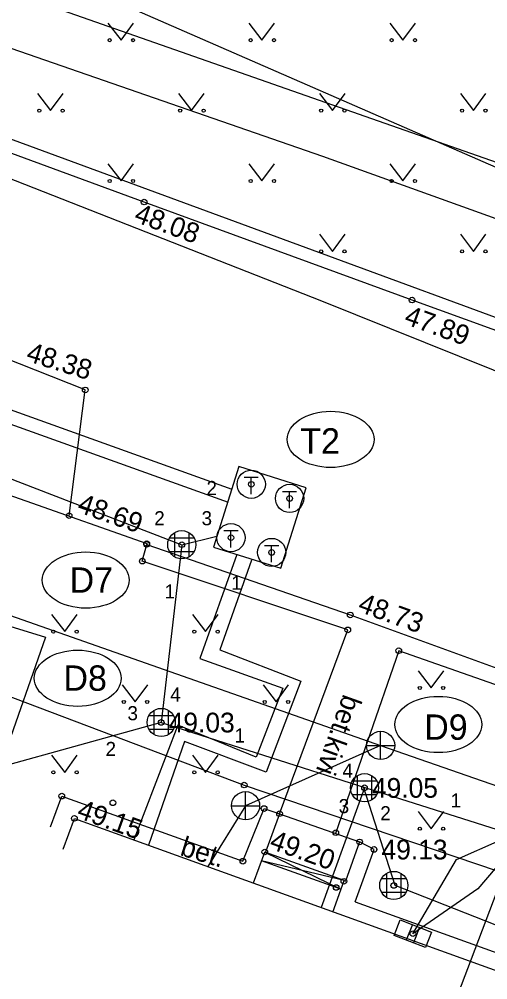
# Model space of a CAD drawing. Extents: x 641385 to 641951, y 6455406 to 6456065.
# Drawn here: x 641746.89 to 641763.51, y 6455558.14 to 6455592.25 of the extents above; entities that cross this region are included whole.
import ezdxf

# ---------------------------------------------------------------- set-up
doc = ezdxf.new("R2010")
doc.units = 0
for name, color, linetype in [('DKAEV', 7, 'Continuous'), ('DTRASS', 7, 'Continuous'), ('HALJASTUS', 7, 'Continuous'), ('HOONE', 7, 'Continuous'), ('HOONEDET', 7, 'Continuous'), ('KAEVU_NR', 7, 'Continuous'), ('KKAEV', 7, 'Continuous'), ('KORGUS', 7, 'Continuous'), ('KTRASS', 7, 'Continuous'), ('MOOTPIIR', 7, 'Continuous'), ('MPKAABEL', 7, 'Continuous'), ('PIIR', 7, 'Continuous'), ('POST', 7, 'Continuous'), ('SITRASS', 7, 'Continuous'), ('TEE', 7, 'Continuous'), ('TKAEV', 7, 'Continuous'), ('TORU_NR', 7, 'Continuous'), ('TTRASS', 7, 'Continuous'), ('VTRASS', 7, 'Continuous')]:
    doc.layers.add(name, color=color, linetype=linetype)

msp = doc.modelspace()

# ---------------------------------------------------------------- linework, layer by layer
at = {"layer": 'DKAEV'}
for p, q in [((641752.405, 6455573.152), (641752.405, 6455574.018)), ((641752.905, 6455574.018), (641752.905, 6455573.152)), ((641752.222, 6455573.835), (641753.088, 6455573.835)), ((641753.088, 6455573.335), (641752.222, 6455573.335)), ((641751.492, 6455567.524), (641752.358, 6455567.524)), ((641751.675, 6455566.841), (641751.675, 6455567.707)), ((641752.175, 6455567.707), (641752.175, 6455566.841)), ((641752.358, 6455567.024), (641751.492, 6455567.024)), ((641758.704, 6455565.205), (641759.57, 6455565.205)), ((641758.887, 6455564.522), (641758.887, 6455565.388)), ((641759.387, 6455565.388), (641759.387, 6455564.522)), ((641759.57, 6455564.705), (641758.704, 6455564.705)), ((641759.742, 6455561.736), (641760.608, 6455561.736)), ((641759.925, 6455561.053), (641759.925, 6455561.919)), ((641760.425, 6455561.919), (641760.425, 6455561.053)), ((641760.608, 6455561.236), (641759.742, 6455561.236))]:
    msp.add_line(p, q, dxfattribs=at)
for centre in [(641752.655, 6455573.585), (641751.925, 6455567.274), (641759.137, 6455564.955), (641760.175, 6455561.486)]:
    msp.add_circle(centre, 0.5, dxfattribs=at)
at = {"layer": 'DTRASS'}
for p, q in [((641751.925, 6455567.274), (641740.962, 6455564.244)), ((641759.137, 6455564.955), (641757.601, 6455560.703))]:
    msp.add_line(p, q, dxfattribs=at)
for points in [[(641719.093, 6455599.601), (641709.745, 6455592.286), (641724.949, 6455587.841), (641731.024, 6455581.938), (641752.655, 6455573.585), (641751.925, 6455567.274), (641759.184, 6455564.955), (641777.074, 6455559.276), (641795.436, 6455551.762), (641811.461, 6455557.794), (641820.56, 6455537.881)], [(641752.66, 6455573.58), (641753.901, 6455573.885)], [(641772.908, 6455556.493), (641760.222, 6455561.486), (641759.096, 6455564.983)]]:
    msp.add_lwpolyline(points, dxfattribs=at)
at = {"layer": 'HALJASTUS'}
for p, q in [((641750.037, 6455592.107), (641750.5, 6455591.5)), ((641750.5, 6455591.5), (641750.946, 6455592.107)), ((641755.037, 6455592.107), (641755.5, 6455591.5)), ((641755.5, 6455591.5), (641755.946, 6455592.107)), ((641760.037, 6455592.107), (641760.5, 6455591.5)), ((641760.5, 6455591.5), (641760.946, 6455592.107)), ((641747.537, 6455589.607), (641748, 6455589)), ((641748, 6455589), (641748.446, 6455589.607)), ((641752.537, 6455589.607), (641753, 6455589)), ((641753, 6455589), (641753.446, 6455589.607)), ((641757.537, 6455589.607), (641758, 6455589)), ((641758, 6455589), (641758.446, 6455589.607)), ((641762.537, 6455589.607), (641763, 6455589)), ((641763, 6455589), (641763.446, 6455589.607)), ((641750.037, 6455587.107), (641750.5, 6455586.5)), ((641750.5, 6455586.5), (641750.946, 6455587.107)), ((641755.037, 6455587.107), (641755.5, 6455586.5)), ((641755.5, 6455586.5), (641755.946, 6455587.107)), ((641760.037, 6455587.107), (641760.5, 6455586.5)), ((641760.5, 6455586.5), (641760.946, 6455587.107)), ((641757.537, 6455584.607), (641758, 6455584)), ((641758, 6455584), (641758.446, 6455584.607)), ((641762.537, 6455584.607), (641763, 6455584)), ((641763, 6455584), (641763.446, 6455584.607)), ((641748.037, 6455571.107), (641748.5, 6455570.5)), ((641748.5, 6455570.5), (641748.946, 6455571.107)), ((641753.037, 6455571.107), (641753.5, 6455570.5)), ((641753.5, 6455570.5), (641753.946, 6455571.107)), ((641761.037, 6455569.107), (641761.5, 6455568.5)), ((641761.5, 6455568.5), (641761.946, 6455569.107)), ((641750.537, 6455568.607), (641751, 6455568)), ((641751, 6455568), (641751.446, 6455568.607)), ((641755.537, 6455568.607), (641756, 6455568)), ((641756, 6455568), (641756.446, 6455568.607)), ((641748.037, 6455566.107), (641748.5, 6455565.5)), ((641748.5, 6455565.5), (641748.946, 6455566.107)), ((641753.037, 6455566.107), (641753.5, 6455565.5)), ((641753.5, 6455565.5), (641753.946, 6455566.107)), ((641761.037, 6455564.107), (641761.5, 6455563.5)), ((641761.5, 6455563.5), (641761.946, 6455564.107))]:
    msp.add_line(p, q, dxfattribs=at)
for centre in [(641750.099, 6455591.5), (641750.928, 6455591.5), (641755.099, 6455591.5), (641755.928, 6455591.5), (641760.099, 6455591.5), (641760.928, 6455591.5), (641747.599, 6455589), (641748.428, 6455589), (641752.599, 6455589), (641753.428, 6455589), (641757.599, 6455589), (641758.428, 6455589), (641762.599, 6455589), (641763.428, 6455589), (641750.099, 6455586.5), (641750.928, 6455586.5), (641755.099, 6455586.5), (641755.928, 6455586.5), (641760.099, 6455586.5), (641760.928, 6455586.5), (641757.599, 6455584), (641758.428, 6455584), (641762.599, 6455584), (641763.428, 6455584), (641748.099, 6455570.5), (641748.928, 6455570.5), (641753.099, 6455570.5), (641753.928, 6455570.5), (641761.099, 6455568.5), (641761.928, 6455568.5), (641750.599, 6455568), (641751.428, 6455568), (641755.599, 6455568), (641756.428, 6455568), (641748.099, 6455565.5), (641748.928, 6455565.5), (641753.099, 6455565.5), (641753.928, 6455565.5), (641761.099, 6455563.5), (641761.928, 6455563.5)]:
    msp.add_circle(centre, 0.055, dxfattribs=at)
at = {"layer": 'HOONE'}
for p, q in [((641748.45, 6455562.771), (641748.846, 6455563.867)), ((641748.846, 6455563.867), (641800.563, 6455545.179)), ((641755.203, 6455561.577), (641755.599, 6455562.673)), ((641758.413, 6455561.659), (641755.599, 6455562.673)), ((641758.302, 6455561.351), (641755.488, 6455562.365)), ((641758.008, 6455560.538), (641758.413, 6455561.659))]:
    msp.add_line(p, q, dxfattribs=at)
at = {"layer": 'HOONEDET'}
for p, q in [((641748.001, 6455563.563), (641748.397, 6455564.659)), ((641756.122, 6455564.034), (641755.627, 6455562.663)), ((641756.122, 6455564.034), (641758.963, 6455563.029)), ((641758.963, 6455563.029), (641758.462, 6455561.641)), ((641755.599, 6455562.673), (641758.302, 6455561.351)), ((641758.413, 6455561.659), (641755.488, 6455562.365)), ((641758.413, 6455561.659), (641758.462, 6455561.641)), ((641758.804, 6455560.907), (641772.942, 6455555.798))]:
    msp.add_line(p, q, dxfattribs=at)
msp.add_lwpolyline([(641758.804, 6455560.907), (641759.475, 6455562.764), (641758.963, 6455563.029)], dxfattribs=at)
at = {"layer": 'KAEVU_NR'}
for centre in [(641757.934, 6455577.324), (641749.248, 6455572.329), (641748.962, 6455568.842), (641761.754, 6455567.201)]:
    msp.add_ellipse(centre, major_axis=(1.541, 0), ratio=0.647841, dxfattribs=at)
at = {"layer": 'KKAEV'}
for p, q in [((641759.707, 6455565.959), (641759.707, 6455566.959)), ((641759.207, 6455566.459), (641760.207, 6455566.459)), ((641754.916, 6455563.817), (641754.916, 6455564.817)), ((641754.416, 6455564.317), (641755.416, 6455564.317))]:
    msp.add_line(p, q, dxfattribs=at)
for centre in [(641759.707, 6455566.459), (641754.916, 6455564.317)]:
    msp.add_circle(centre, 0.5, dxfattribs=at)
at = {"layer": 'KORGUS'}
for centre in [(641751.319, 6455585.753), (641760.823, 6455582.274), (641749.23, 6455579.08), (641755.12, 6455575.731), (641756.48, 6455575.229), (641748.66, 6455574.616), (641751.41, 6455573.597), (641751.412, 6455573.622), (641752.655, 6455573.585), (641754.4, 6455573.835), (641755.843, 6455573.311), (641751.254, 6455573.003), (641758.631, 6455571.09), (641758.543, 6455570.559), (641760.352, 6455569.82), (641751.925, 6455567.274), (641754.869, 6455565.051), (641759.137, 6455564.955), (641748.397, 6455564.659), (641750.21, 6455564.422), (641755.574, 6455564.216), (641756.122, 6455564.034), (641748.846, 6455563.867), (641758.12, 6455563.359), (641758.963, 6455563.029), (641755.599, 6455562.673), (641759.475, 6455562.764), (641754.822, 6455562.347), (641758.404, 6455561.634), (641758.131, 6455561.413), (641760.175, 6455561.486), (641760.853, 6455559.773)]:
    msp.add_circle(centre, 0.1, dxfattribs=at)
at = {"layer": 'KTRASS'}
for points in [[(641737.344, 6455574.312), (641759.707, 6455566.459), (641754.916, 6455564.317), (641753.583, 6455562.155)], [(641737.297, 6455571.697), (641754.869, 6455565.051), (641772.08, 6455559.216)], [(641759.707, 6455566.459), (641773.864, 6455561.535), (641772.802, 6455558.753)]]:
    msp.add_lwpolyline(points, dxfattribs=at)
at = {"layer": 'MOOTPIIR'}
msp.add_lwpolyline([(641743.3, 6455557.382), (641760.181, 6455551.617), (641772.494, 6455584.116), (641699.782, 6455609.615), (641691.466, 6455612.577), (641693.366, 6455616.794), (641713.813, 6455654.433), (641703.418, 6455657.601), (641700.996, 6455658.443), (641700.033, 6455658.779), (641697.344, 6455659.606), (641695.98, 6455660.189), (641693.35, 6455661.362), (641690.899, 6455662.876), (641672.088, 6455600.041), (641690.888, 6455590.922), (641698.548, 6455587.628), (641698.548, 6455584.562), (641708.364, 6455581.949), (641710.804, 6455588.423), (641721.209, 6455584.018), (641723.99, 6455577.658), (641747.822, 6455570.303), (641743.3, 6455557.382)], dxfattribs=at)
at = {"layer": 'MPKAABEL'}
for points in [[(641834.016, 6455560.327), (641806.08, 6455571.577), (641774.401, 6455582.354), (641740.839, 6455597.011), (641715.626, 6455606.813), (641690.271, 6455614.014), (641684.393, 6455613.673), (641681.393, 6455610.345), (641677.402, 6455599.424), (641671.248, 6455580.005)], [(641760.853, 6455559.773), (641762.398, 6455562.402), (641763.953, 6455563.094), (641764.301, 6455563.395), (641767.043, 6455568.32), (641772.555, 6455577.699), (641772.922, 6455578.434), (641775.02, 6455590.234), (641777.051, 6455600.563)], [(641777.938, 6455600.363), (641775.746, 6455590.133), (641773.168, 6455578.207), (641772.699, 6455577.52), (641772.699, 6455577.52), (641768.094, 6455567.785), (641764.777, 6455563.125), (641764.117, 6455562.492), (641763.156, 6455561.367), (641760.853, 6455559.773)]]:
    msp.add_lwpolyline(points, dxfattribs=at)
at = {"layer": 'PIIR'}
msp.add_lwpolyline([(641780.667, 6455519.891), (641803.46, 6455511.64), (641821.16, 6455560.52), (641686.12, 6455610.26), (641673.59, 6455576.47)], dxfattribs=at)
at = {"layer": 'POST'}
for p, q in [((641760.836, 6455560.1), (641760.617, 6455559.545)), ((641761.089, 6455560.001), (641760.87, 6455559.446))]:
    msp.add_line(p, q, dxfattribs=at)
msp.add_lwpolyline([(641760.406, 6455560.269), (641761.518, 6455559.832), (641761.3, 6455559.277), (641760.188, 6455559.714)], close=True, dxfattribs=at)
at = {"layer": 'SITRASS'}
msp.add_lwpolyline([(641734.968, 6455591.735), (641746.07, 6455586.78), (641757.61, 6455582.25), (641768.58, 6455577.83), (641771.279, 6455577.206)], dxfattribs=at)
at = {"layer": 'TEE'}
for points in [[(641768.523, 6455579.476), (641760.823, 6455582.274), (641751.319, 6455585.753), (641744.648, 6455588.2), (641738.12, 6455590.693)], [(641748.66, 6455574.616), (641749.23, 6455579.08), (641737.503, 6455583.725), (641736.372, 6455580.239), (641738.801, 6455578.165), (641742.369, 6455576.856)], [(641731.338, 6455569.94), (641732.223, 6455571.818), (641732.861, 6455572.637), (641733.305, 6455573.027), (641735.294, 6455574.331), (641737.62, 6455575.919), (641739.466, 6455576.758), (641740.772, 6455576.917), (641741.836, 6455576.863), (641742.814, 6455576.662), (641751.412, 6455573.622), (641751.41, 6455573.597), (641758.631, 6455571.09), (641769.427, 6455567.168), (641781.763, 6455562.723), (641791.198, 6455559.338), (641799.768, 6455556.224)], [(641748.397, 6455564.659), (641754.822, 6455562.347), (641755.574, 6455564.216), (641756.122, 6455564.034), (641758.543, 6455570.559), (641751.254, 6455573.003), (641751.41, 6455573.597)], [(641776.591, 6455564.017), (641768.511, 6455566.956), (641760.352, 6455569.82), (641758.11, 6455563.331)]]:
    msp.add_lwpolyline(points, dxfattribs=at)
at = {"layer": 'TKAEV'}
for p, q in [((641754.87, 6455575.981), (641755.37, 6455575.981)), ((641755.12, 6455575.381), (641755.12, 6455575.981)), ((641756.23, 6455575.479), (641756.73, 6455575.479)), ((641756.48, 6455574.879), (641756.48, 6455575.479)), ((641754.15, 6455574.085), (641754.65, 6455574.085)), ((641754.4, 6455573.485), (641754.4, 6455574.085)), ((641755.593, 6455573.561), (641756.093, 6455573.561)), ((641755.843, 6455572.961), (641755.843, 6455573.561))]:
    msp.add_line(p, q, dxfattribs=at)
for centre in [(641755.12, 6455575.731), (641756.48, 6455575.229), (641754.4, 6455573.835), (641755.843, 6455573.311)]:
    msp.add_circle(centre, 0.5, dxfattribs=at)
at = {"layer": 'TTRASS'}
for points in [[(641735.34, 6455589.041), (641733.233, 6455583.183), (641754.427, 6455575.562)], [(641734.715, 6455588.662), (641732.632, 6455582.868), (641754.296, 6455575.09)], [(641754.612, 6455573.233), (641753.291, 6455569.54), (641756.234, 6455568.492), (641755.298, 6455566.039), (641752.51, 6455567.176), (641750.952, 6455563.106)], [(641755.13, 6455573.041), (641754.004, 6455569.852), (641756.881, 6455568.737), (641755.654, 6455565.504), (641752.755, 6455566.597), (641751.472, 6455562.918)]]:
    msp.add_lwpolyline(points, dxfattribs=at)
msp.add_lwpolyline([(641756.165, 6455572.747), (641757.062, 6455575.609), (641754.677, 6455576.357), (641753.779, 6455573.495)], close=True, dxfattribs=at)
at = {"layer": 'VTRASS'}
msp.add_lwpolyline([(641671.607, 6455579.879), (641679.115, 6455599.206), (641683.274, 6455607.652), (641685.496, 6455611.677), (641700.158, 6455606.918), (641714.371, 6455602.097), (641728.722, 6455597.283), (641743.3, 6455592.355), (641757.649, 6455587.378), (641774.316, 6455581.379), (641794.818, 6455573.811), (641809.386, 6455569.297), (641823.832, 6455563.624), (641838.143, 6455558.136), (641851.847, 6455553.292), (641865.622, 6455547.42)], dxfattribs=at)

# ---------------------------------------------------------------- texts
at = {"layer": 'KAEVU_NR'}
for s, p in [('T2', (641756.86, 6455576.82)), ('D7', (641748.676, 6455571.88)), ('D8', (641748.459, 6455568.399)), ('D9', (641761.257, 6455566.658))]:
    msp.add_text(s, height=0.9, dxfattribs=at).set_placement(p)
at = {"layer": 'KORGUS'}
for s, rotation, p in [(' 48.08', 339.8945, (641750.68, 6455585.16)), (' 47.89', 340.03, (641760.26, 6455581.53)), (' 48.38', 342.7255, (641746.85, 6455580.2)), (' 48.69', 340.5251, (641748.66, 6455574.85)), (' 48.73', 340.0348, (641758.62, 6455571.32)), (' 49.15', 340.1891, (641748.65, 6455563.99)), (' 49.20', 340.1803, (641755.48, 6455562.9))]:
    msp.add_text(s, height=0.7, rotation=rotation, dxfattribs=at).set_placement(p)
for s, p in [(' 49.03', (641751.93, 6455566.92)), (' 49.05', (641759.14, 6455564.6)), (' 49.13', (641759.48, 6455562.41))]:
    msp.add_text(s, height=0.7, dxfattribs=at).set_placement(p)
at = {"layer": 'TEE'}
for s, rotation, p in [('bet.kivi', 250.2328, (641758.39, 6455568.31)), ('bet.', 342.9622, (641752.56, 6455562.57))]:
    msp.add_text(s, height=0.7, rotation=rotation, dxfattribs=at).set_placement(p)
at = {"layer": 'TORU_NR'}
for s, p in [('2', (641753.531, 6455575.348)), ('2', (641751.678, 6455574.275)), ('3', (641753.356, 6455574.275)), ('1', (641754.408, 6455571.983)), ('1', (641752.043, 6455571.675)), ('4', (641752.246, 6455568.016)), ('3', (641750.727, 6455567.352)), ('1', (641754.525, 6455566.559)), ('2', (641749.95, 6455566.083)), ('4', (641758.353, 6455565.312)), ('3', (641758.221, 6455564.053)), ('1', (641762.194, 6455564.255)), ('2', (641759.697, 6455563.801))]:
    msp.add_text(s, height=0.5, dxfattribs=at).set_placement(p)

doc.saveas('drawing.dxf')
